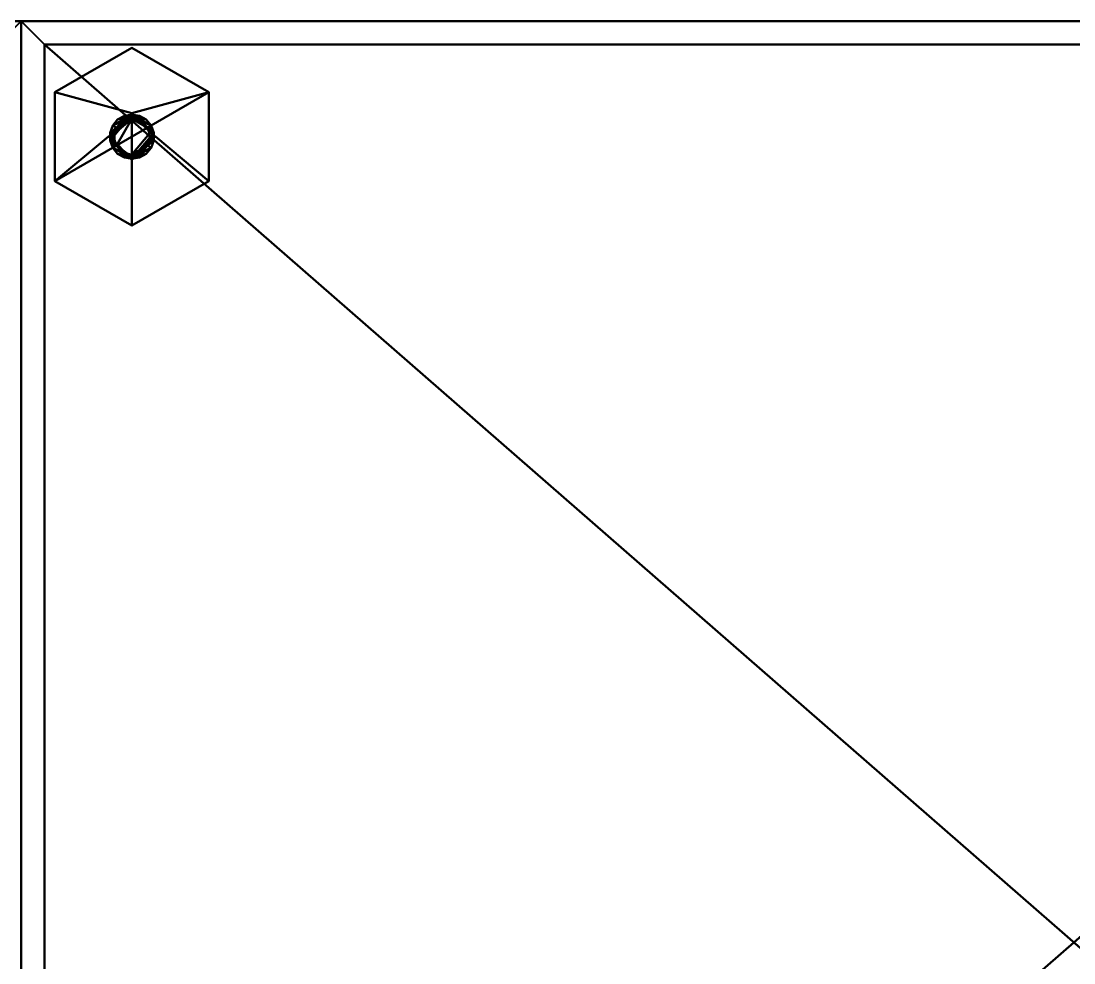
# Model space of a CAD drawing. Header units: millimetres. Extents: x -225 to 2025, y -202 to 200.
# Drawn here: x 675 to 900, y -1.2 to 200 of the extents above; entities that cross this region are included whole.
import ezdxf

# ---------------------------------------------------------------- set-up
doc = ezdxf.new("R2010")
doc.units = ezdxf.units.MM
doc.layers.add('I-FURN-PNLS', color=7, linetype='Continuous', lineweight=40)

msp = doc.modelspace()

# ---------------------------------------------------------------- meshes
at = {"layer": 'I-FURN-PNLS', "color": 7, "true_color": 0xf5f5f3}
mesh = msp.add_polyface(dxfattribs=at)
corners = [(225, 200, 1799.81), (225, -185, 1799.81), (240, -185, 1799.81), (240, -180, 1799.81), (230, -180, 1799.81), (230, 195, 1799.81), (670, 195, 1799.81), (670, -180, 1799.81), (660, -180, 1799.81), (660, -185, 1799.81), (675, -185, 1799.81), (675, 200, 1799.81)]
mesh.append_faces([[corners[k] for k in face] for face in [(4, 1, 2, 3)]], dxfattribs={"vtx0": -1, "color": 7})
mesh.append_faces([[corners[k] for k in face] for face in [(0, 5, 6, 11), (11, 6, 7, 10)]], dxfattribs={"vtx0": -1, "vtx2": -1, "color": 7})
mesh.append_faces([[corners[k] for k in face] for face in [(9, 10, 7, 8)]], dxfattribs={"vtx1": -1, "color": 7})
mesh.append_faces([[corners[k] for k in face] for face in [(4, 5, 0, 1)]], dxfattribs={"vtx1": -1, "vtx3": -1, "color": 7})
mesh = msp.add_polyface(dxfattribs=at)
corners = [(225, 200, 15), (675, 200, 15), (675, -185, 15), (660, -185, 15), (660, -180, 15), (670, -180, 15), (670, 195, 15), (230, 195, 15), (230, -180, 15), (240, -180, 15), (240, -185, 15), (225, -185, 15)]
mesh.append_faces([[corners[k] for k in face] for face in [(5, 2, 3, 4)]], dxfattribs={"vtx0": -1, "color": 7})
mesh.append_faces([[corners[k] for k in face] for face in [(2, 5, 6, 1)]], dxfattribs={"vtx0": -1, "vtx2": -1, "color": 7})
mesh.append_faces([[corners[k] for k in face] for face in [(10, 11, 8, 9)]], dxfattribs={"vtx1": -1, "color": 7})
mesh.append_faces([[corners[k] for k in face] for face in [(7, 8, 11, 0), (6, 7, 0, 1)]], dxfattribs={"vtx1": -1, "vtx3": -1, "color": 7})
mesh = msp.add_polyface(dxfattribs=at)
corners = [(225, 200, 1799.81), (675, 200, 1799.81), (675, 200, 15), (225, 200, 15)]
mesh.append_faces([[corners[k] for k in face] for face in [(0, 1, 2, 3)]], dxfattribs={"color": 7})
mesh = msp.add_polyface(dxfattribs=at)
corners = [(675, 200, 1799.81), (675, -185, 1799.81), (675, -185, 15), (675, 200, 15)]
mesh.append_faces([[corners[k] for k in face] for face in [(0, 1, 2, 3)]], dxfattribs={"color": 7})
mesh = msp.add_polyface(dxfattribs=at)
corners = [(675, 200, 1799.81), (675, -185, 1799.81), (690, -185, 1799.81), (690, -180, 1799.81), (680, -180, 1799.81), (680, 195, 1799.81), (1120, 195, 1799.81), (1120, -180, 1799.81), (1110, -180, 1799.81), (1110, -185, 1799.81), (1125, -185, 1799.81), (1125, 200, 1799.81)]
mesh.append_faces([[corners[k] for k in face] for face in [(4, 1, 2, 3)]], dxfattribs={"vtx0": -1, "color": 7})
mesh.append_faces([[corners[k] for k in face] for face in [(0, 5, 6, 11), (11, 6, 7, 10)]], dxfattribs={"vtx0": -1, "vtx2": -1, "color": 7})
mesh.append_faces([[corners[k] for k in face] for face in [(9, 10, 7, 8)]], dxfattribs={"vtx1": -1, "color": 7})
mesh.append_faces([[corners[k] for k in face] for face in [(4, 5, 0, 1)]], dxfattribs={"vtx1": -1, "vtx3": -1, "color": 7})
mesh = msp.add_polyface(dxfattribs=at)
corners = [(675, 200, 15), (1125, 200, 15), (1125, -185, 15), (1110, -185, 15), (1110, -180, 15), (1120, -180, 15), (1120, 195, 15), (680, 195, 15), (680, -180, 15), (690, -180, 15), (690, -185, 15), (675, -185, 15)]
mesh.append_faces([[corners[k] for k in face] for face in [(5, 2, 3, 4)]], dxfattribs={"vtx0": -1, "color": 7})
mesh.append_faces([[corners[k] for k in face] for face in [(2, 5, 6, 1)]], dxfattribs={"vtx0": -1, "vtx2": -1, "color": 7})
mesh.append_faces([[corners[k] for k in face] for face in [(10, 11, 8, 9)]], dxfattribs={"vtx1": -1, "color": 7})
mesh.append_faces([[corners[k] for k in face] for face in [(7, 8, 11, 0), (6, 7, 0, 1)]], dxfattribs={"vtx1": -1, "vtx3": -1, "color": 7})
mesh = msp.add_polyface(dxfattribs=at)
corners = [(675, -185, 1799.81), (675, 200, 1799.81), (675, 200, 15), (675, -185, 15)]
mesh.append_faces([[corners[k] for k in face] for face in [(3, 0, 1, 2)]], dxfattribs={"color": 7})
mesh = msp.add_polyface(dxfattribs=at)
corners = [(675, 200, 1799.81), (1125, 200, 1799.81), (1125, 200, 15), (675, 200, 15)]
mesh.append_faces([[corners[k] for k in face] for face in [(3, 0, 1, 2)]], dxfattribs={"color": 7})
mesh = msp.add_polyface(dxfattribs=at)
corners = [(680, 195, 1799.81), (680, -180, 1799.81), (680, -180, 15), (680, 195, 15)]
mesh.append_faces([[corners[k] for k in face] for face in [(0, 1, 2, 3)]], dxfattribs={"color": 7})
mesh = msp.add_polyface(dxfattribs=at)
corners = [(1120, 195, 1799.81), (680, 195, 1799.81), (680, 195, 15), (1120, 195, 15)]
mesh.append_faces([[corners[k] for k in face] for face in [(3, 0, 1, 2)]], dxfattribs={"color": 7})
mesh = msp.add_polyface(dxfattribs=at)
corners = [(1120, 195, 35), (680, 195, 35), (680, -180, 35), (690, -180, 35), (690, -185, 35), (1110, -185, 35), (1110, -180, 35), (1120, -180, 35)]
mesh.append_faces([[corners[k] for k in face] for face in [(5, 6, 3, 4)]], dxfattribs={"vtx1": -1, "color": 7})
mesh.append_faces([[corners[k] for k in face] for face in [(1, 2, 3, 6)]], dxfattribs={"vtx2": -1, "vtx3": -1, "color": 7})
mesh.append_faces([[corners[k] for k in face] for face in [(6, 7, 0, 1)]], dxfattribs={"vtx3": -1, "color": 7})
mesh = msp.add_polyface(dxfattribs=at)
corners = [(1120, 195, 15), (1120, -180, 15), (1110, -180, 15), (1110, -185, 15), (690, -185, 15), (690, -180, 15), (680, -180, 15), (680, 195, 15)]
mesh.append_faces([[corners[k] for k in face] for face in [(4, 5, 2, 3)]], dxfattribs={"vtx1": -1, "color": 7})
mesh.append_faces([[corners[k] for k in face] for face in [(0, 1, 2, 5)]], dxfattribs={"vtx2": -1, "vtx3": -1, "color": 7})
mesh.append_faces([[corners[k] for k in face] for face in [(5, 6, 7, 0)]], dxfattribs={"vtx3": -1, "color": 7})
mesh = msp.add_polyface(dxfattribs=at)
corners = [(680, 195, 35), (1120, 195, 35), (1120, 195, 15), (680, 195, 15)]
mesh.append_faces([[corners[k] for k in face] for face in [(0, 1, 2, 3)]], dxfattribs={"color": 7})
mesh = msp.add_polyface(dxfattribs=at)
corners = [(680, -180, 35), (680, 195, 35), (680, 195, 15), (680, -180, 15)]
mesh.append_faces([[corners[k] for k in face] for face in [(0, 1, 2, 3)]], dxfattribs={"color": 7})
mesh = msp.add_polyface(dxfattribs=at)
corners = [(1120, 195, 1799.81), (680, 195, 1799.81), (680, -180, 1799.81), (690, -180, 1799.81), (690, -185, 1799.81), (1110, -185, 1799.81), (1110, -180, 1799.81), (1120, -180, 1799.81)]
mesh.append_faces([[corners[k] for k in face] for face in [(5, 6, 3, 4)]], dxfattribs={"vtx1": -1, "color": 7})
mesh.append_faces([[corners[k] for k in face] for face in [(1, 2, 3, 6)]], dxfattribs={"vtx2": -1, "vtx3": -1, "color": 7})
mesh.append_faces([[corners[k] for k in face] for face in [(6, 7, 0, 1)]], dxfattribs={"vtx3": -1, "color": 7})
mesh = msp.add_polyface(dxfattribs=at)
corners = [(1120, 195, 1789.81), (1120, -180, 1789.81), (1110, -180, 1789.81), (1110, -185, 1789.81), (690, -185, 1789.81), (690, -180, 1789.81), (680, -180, 1789.81), (680, 195, 1789.81)]
mesh.append_faces([[corners[k] for k in face] for face in [(4, 5, 2, 3)]], dxfattribs={"vtx1": -1, "color": 7})
mesh.append_faces([[corners[k] for k in face] for face in [(0, 1, 2, 5)]], dxfattribs={"vtx2": -1, "vtx3": -1, "color": 7})
mesh.append_faces([[corners[k] for k in face] for face in [(5, 6, 7, 0)]], dxfattribs={"vtx3": -1, "color": 7})
mesh = msp.add_polyface(dxfattribs=at)
corners = [(680, 195, 1799.81), (1120, 195, 1799.81), (1120, 195, 1789.81), (680, 195, 1789.81)]
mesh.append_faces([[corners[k] for k in face] for face in [(0, 1, 2, 3)]], dxfattribs={"color": 7})
mesh = msp.add_polyface(dxfattribs=at)
corners = [(680, -180, 1799.81), (680, 195, 1799.81), (680, 195, 1789.81), (680, -180, 1789.81)]
mesh.append_faces([[corners[k] for k in face] for face in [(0, 1, 2, 3)]], dxfattribs={"color": 7})
mesh = msp.add_polyface(dxfattribs=at)
corners = [(1120, 195, 1349.81), (680, 195, 1349.81), (680, -180, 1349.81), (690, -180, 1349.81), (690, -185, 1349.81), (1110, -185, 1349.81), (1110, -180, 1349.81), (1120, -180, 1349.81)]
mesh.append_faces([[corners[k] for k in face] for face in [(5, 6, 3, 4)]], dxfattribs={"vtx1": -1, "color": 7})
mesh.append_faces([[corners[k] for k in face] for face in [(1, 2, 3, 6)]], dxfattribs={"vtx2": -1, "vtx3": -1, "color": 7})
mesh.append_faces([[corners[k] for k in face] for face in [(6, 7, 0, 1)]], dxfattribs={"vtx3": -1, "color": 7})
mesh = msp.add_polyface(dxfattribs=at)
corners = [(1120, 195, 1339.81), (1120, -180, 1339.81), (1110, -180, 1339.81), (1110, -185, 1339.81), (690, -185, 1339.81), (690, -180, 1339.81), (680, -180, 1339.81), (680, 195, 1339.81)]
mesh.append_faces([[corners[k] for k in face] for face in [(4, 5, 2, 3)]], dxfattribs={"vtx1": -1, "color": 7})
mesh.append_faces([[corners[k] for k in face] for face in [(0, 1, 2, 5)]], dxfattribs={"vtx2": -1, "vtx3": -1, "color": 7})
mesh.append_faces([[corners[k] for k in face] for face in [(5, 6, 7, 0)]], dxfattribs={"vtx3": -1, "color": 7})
mesh = msp.add_polyface(dxfattribs=at)
corners = [(680, 195, 1349.81), (1120, 195, 1349.81), (1120, 195, 1339.81), (680, 195, 1339.81)]
mesh.append_faces([[corners[k] for k in face] for face in [(0, 1, 2, 3)]], dxfattribs={"color": 7})
mesh = msp.add_polyface(dxfattribs=at)
corners = [(680, -180, 1349.81), (680, 195, 1349.81), (680, 195, 1339.81), (680, -180, 1339.81)]
mesh.append_faces([[corners[k] for k in face] for face in [(0, 1, 2, 3)]], dxfattribs={"color": 7})
mesh = msp.add_polyface(dxfattribs=at)
corners = [(1120, 195, 899.81), (680, 195, 899.81), (680, -180, 899.81), (690, -180, 899.81), (690, -185, 899.81), (1110, -185, 899.81), (1110, -180, 899.81), (1120, -180, 899.81)]
mesh.append_faces([[corners[k] for k in face] for face in [(5, 6, 3, 4)]], dxfattribs={"vtx1": -1, "color": 7})
mesh.append_faces([[corners[k] for k in face] for face in [(1, 2, 3, 6)]], dxfattribs={"vtx2": -1, "vtx3": -1, "color": 7})
mesh.append_faces([[corners[k] for k in face] for face in [(6, 7, 0, 1)]], dxfattribs={"vtx3": -1, "color": 7})
mesh = msp.add_polyface(dxfattribs=at)
corners = [(1120, 195, 889.81), (1120, -180, 889.81), (1110, -180, 889.81), (1110, -185, 889.81), (690, -185, 889.81), (690, -180, 889.81), (680, -180, 889.81), (680, 195, 889.81)]
mesh.append_faces([[corners[k] for k in face] for face in [(4, 5, 2, 3)]], dxfattribs={"vtx1": -1, "color": 7})
mesh.append_faces([[corners[k] for k in face] for face in [(0, 1, 2, 5)]], dxfattribs={"vtx2": -1, "vtx3": -1, "color": 7})
mesh.append_faces([[corners[k] for k in face] for face in [(5, 6, 7, 0)]], dxfattribs={"vtx3": -1, "color": 7})
mesh = msp.add_polyface(dxfattribs=at)
corners = [(680, 195, 899.81), (1120, 195, 899.81), (1120, 195, 889.81), (680, 195, 889.81)]
mesh.append_faces([[corners[k] for k in face] for face in [(0, 1, 2, 3)]], dxfattribs={"color": 7})
mesh = msp.add_polyface(dxfattribs=at)
corners = [(680, -180, 899.81), (680, 195, 899.81), (680, 195, 889.81), (680, -180, 889.81)]
mesh.append_faces([[corners[k] for k in face] for face in [(3, 0, 1, 2)]], dxfattribs={"color": 7})
mesh = msp.add_polyface(dxfattribs=at)
corners = [(1120, 195, 449.81), (680, 195, 449.81), (680, -180, 449.81), (690, -180, 449.81), (690, -185, 449.81), (1110, -185, 449.81), (1110, -180, 449.81), (1120, -180, 449.81)]
mesh.append_faces([[corners[k] for k in face] for face in [(5, 6, 3, 4)]], dxfattribs={"vtx1": -1, "color": 7})
mesh.append_faces([[corners[k] for k in face] for face in [(1, 2, 3, 6)]], dxfattribs={"vtx2": -1, "vtx3": -1, "color": 7})
mesh.append_faces([[corners[k] for k in face] for face in [(6, 7, 0, 1)]], dxfattribs={"vtx3": -1, "color": 7})
mesh = msp.add_polyface(dxfattribs=at)
corners = [(1120, 195, 439.81), (1120, -180, 439.81), (1110, -180, 439.81), (1110, -185, 439.81), (690, -185, 439.81), (690, -180, 439.81), (680, -180, 439.81), (680, 195, 439.81)]
mesh.append_faces([[corners[k] for k in face] for face in [(4, 5, 2, 3)]], dxfattribs={"vtx1": -1, "color": 7})
mesh.append_faces([[corners[k] for k in face] for face in [(0, 1, 2, 5)]], dxfattribs={"vtx2": -1, "vtx3": -1, "color": 7})
mesh.append_faces([[corners[k] for k in face] for face in [(5, 6, 7, 0)]], dxfattribs={"vtx3": -1, "color": 7})
mesh = msp.add_polyface(dxfattribs=at)
corners = [(680, 195, 449.81), (1120, 195, 449.81), (1120, 195, 439.81), (680, 195, 439.81)]
mesh.append_faces([[corners[k] for k in face] for face in [(0, 1, 2, 3)]], dxfattribs={"color": 7})
mesh = msp.add_polyface(dxfattribs=at)
corners = [(680, -180, 449.81), (680, 195, 449.81), (680, 195, 439.81), (680, -180, 439.81)]
mesh.append_faces([[corners[k] for k in face] for face in [(3, 0, 1, 2)]], dxfattribs={"color": 7})
at = {"layer": 'I-FURN-PNLS', "color": 250, "true_color": 0x191919}
mesh = msp.add_polyface(dxfattribs=at)
corners = [(698.7, 194.3), (682.25, 184.8), (682.25, 184.8, 10), (698.7, 194.3, 10)]
mesh.append_faces([[corners[k] for k in face] for face in [(0, 1, 2, 3)]], dxfattribs={"color": 250})
mesh = msp.add_polyface(dxfattribs=at)
corners = [(682.25, 165.8, 10), (698.7, 156.3, 10), (715.16, 165.8, 10), (715.16, 184.8, 10), (698.7, 194.3, 10), (682.25, 184.8, 10), (698.7, 170.3, 10), (693.7, 175.3, 10), (698.7, 180.3, 10), (703.7, 175.3, 10)]
mesh.append_faces([[corners[k] for k in face] for face in [(3, 8, 9, 2), (2, 9, 6, 1)]], dxfattribs={"vtx0": -1, "vtx2": -1, "color": 250})
mesh.append_faces([[corners[k] for k in face] for face in [(8, 3, 4, 5)]], dxfattribs={"vtx0": -1, "vtx3": -1, "color": 250})
mesh.append_faces([[corners[k] for k in face] for face in [(7, 8, 5, 0), (0, 1, 6, 7)]], dxfattribs={"vtx1": -1, "vtx3": -1, "color": 250})
mesh = msp.add_polyface(dxfattribs=at)
corners = [(698.7, 156.3), (682.25, 165.8), (682.25, 184.8), (698.7, 194.3), (715.16, 184.8), (715.16, 165.8)]
mesh.append_faces([[corners[k] for k in face] for face in [(2, 3, 4, 1), (5, 0, 1, 4)]], dxfattribs={"vtx2": -1, "color": 250})
mesh = msp.add_polyface(dxfattribs=at)
corners = [(715.16, 184.8), (698.7, 194.3), (698.7, 194.3, 10), (715.16, 184.8, 10)]
mesh.append_faces([[corners[k] for k in face] for face in [(0, 1, 2, 3)]], dxfattribs={"color": 250})
mesh = msp.add_polyface(dxfattribs=at)
corners = [(682.25, 184.8), (682.25, 165.8), (682.25, 165.8, 10), (682.25, 184.8, 10)]
mesh.append_faces([[corners[k] for k in face] for face in [(1, 2, 3, 0)]], dxfattribs={"color": 250})
mesh = msp.add_polyface(dxfattribs=at)
corners = [(715.16, 165.8), (715.16, 184.8), (715.16, 184.8, 10), (715.16, 165.8, 10)]
mesh.append_faces([[corners[k] for k in face] for face in [(0, 1, 2, 3)]], dxfattribs={"color": 250})
mesh = msp.add_polyface(dxfattribs=at)
corners = [(698.7, 170.3, 10), (698.7, 170.3, 11.25), (698.7, 170.3, 12.5), (698.7, 170.3, 13.75), (698.7, 170.3, 15), (693.7, 175.3, 15), (698.7, 180.3, 15), (698.7, 180.3, 13.75), (698.7, 180.3, 12.5), (698.7, 180.3, 11.25), (698.7, 180.3, 10), (693.7, 175.3, 10)]
mesh.append_faces([[corners[k] for k in face] for face in [(8, 2, 5), (2, 8, 11)]], dxfattribs={"vtx0": -1, "vtx1": -1, "vtx2": -1, "color": 250})
mesh.append_faces([[corners[k] for k in face] for face in [(1, 2, 11, 0), (7, 8, 5, 6)]], dxfattribs={"vtx1": -1, "color": 250})
mesh.append_faces([[corners[k] for k in face] for face in [(3, 4, 5, 2), (9, 10, 11, 8)]], dxfattribs={"vtx2": -1, "color": 250})
mesh = msp.add_polyface(dxfattribs=at)
corners = [(698.7, 170.3, 15), (703.7, 175.3, 15), (698.7, 180.3, 15), (693.7, 175.3, 15), (698.7, 180.06, 15), (703.46, 175.3, 15), (698.7, 170.54, 15), (693.94, 175.3, 15)]
mesh.append_faces([[corners[k] for k in face] for face in [(2, 4, 5, 1), (4, 2, 3, 7)]], dxfattribs={"vtx0": -1, "vtx2": -1, "color": 250})
mesh.append_faces([[corners[k] for k in face] for face in [(6, 7, 3, 0), (0, 1, 5, 6)]], dxfattribs={"vtx1": -1, "vtx3": -1, "color": 250})
mesh = msp.add_polyface(dxfattribs=at)
corners = [(698.7, 170.54, 15), (698.7, 170.54, 19.76), (698.7, 170.54, 24.53), (698.7, 170.54, 29.29), (698.7, 170.54, 34.05), (697.07, 170.82, 34.05), (695.64, 171.65, 34.05), (694.58, 172.92, 34.05), (694.01, 174.47, 34.05), (694.01, 176.13, 34.05), (694.58, 177.68, 34.05), (695.64, 178.95, 34.05), (697.07, 179.77, 34.05), (698.7, 180.06, 34.05), (698.7, 180.06, 29.29), (698.7, 180.06, 24.53), (698.7, 180.06, 19.76), (698.7, 180.06, 15), (693.94, 175.3, 15)]
mesh.append_faces([[corners[k] for k in face] for face in [(14, 12, 13)]], dxfattribs={"vtx0": -1, "color": 250})
mesh.append_faces([[corners[k] for k in face] for face in [(15, 10, 14)]], dxfattribs={"vtx0": -1, "vtx1": -1, "color": 250})
mesh.append_faces([[corners[k] for k in face] for face in [(15, 2, 8), (15, 18, 2)]], dxfattribs={"vtx0": -1, "vtx1": -1, "vtx2": -1, "color": 250})
mesh.append_faces([[corners[k] for k in face] for face in [(3, 5, 6), (3, 6, 7), (2, 7, 8), (15, 9, 10), (14, 11, 12), (15, 8, 9)]], dxfattribs={"vtx0": -1, "vtx2": -1, "color": 250})
mesh.append_faces([[corners[k] for k in face] for face in [(4, 5, 3), (1, 2, 18, 0)]], dxfattribs={"vtx1": -1, "color": 250})
mesh.append_faces([[corners[k] for k in face] for face in [(2, 3, 7), (10, 11, 14)]], dxfattribs={"vtx1": -1, "vtx2": -1, "color": 250})
mesh.append_faces([[corners[k] for k in face] for face in [(16, 17, 18, 15)]], dxfattribs={"vtx2": -1, "color": 250})
mesh = msp.add_polyface(dxfattribs=at)
corners = [(698.7, 170.54, 34.05), (698.7, 170.77, 34.29), (698.7, 171.01, 34.53), (698.7, 171.25, 34.76), (698.7, 171.48, 35), (697.4, 171.71, 35), (696.25, 172.37, 35), (695.4, 173.39, 35), (694.94, 174.64, 35), (694.94, 175.96, 35), (695.4, 177.21, 35), (696.25, 178.22, 35), (697.39, 178.88, 35), (698.7, 179.11, 35), (698.7, 179.35, 34.76), (698.7, 179.59, 34.53), (698.7, 179.82, 34.29), (698.7, 180.06, 34.05), (697.07, 179.77, 34.05), (695.64, 178.95, 34.05), (694.58, 177.68, 34.05), (694.01, 176.13, 34.05), (694.01, 174.47, 34.05), (694.58, 172.92, 34.05), (695.64, 171.65, 34.05), (697.07, 170.82, 34.05)]
mesh.append_faces([[corners[k] for k in face] for face in [(3, 6, 2), (25, 1, 24), (12, 14, 11), (20, 15, 19), (16, 19, 15)]], dxfattribs={"vtx0": -1, "vtx1": -1, "color": 250})
mesh.append_faces([[corners[k] for k in face] for face in [(23, 2, 7), (10, 15, 20)]], dxfattribs={"vtx0": -1, "vtx1": -1, "vtx2": -1, "color": 250})
mesh.append_faces([[corners[k] for k in face] for face in [(3, 5, 6), (2, 6, 7), (23, 7, 8), (8, 22, 23), (15, 10, 11), (21, 9, 10), (16, 18, 19), (9, 21, 22)]], dxfattribs={"vtx0": -1, "vtx2": -1, "color": 250})
mesh.append_faces([[corners[k] for k in face] for face in [(4, 5, 3), (0, 1, 25), (17, 18, 16)]], dxfattribs={"vtx1": -1, "color": 250})
mesh.append_faces([[corners[k] for k in face] for face in [(1, 2, 24), (23, 24, 2), (8, 9, 22), (14, 15, 11), (20, 21, 10)]], dxfattribs={"vtx1": -1, "vtx2": -1, "color": 250})
mesh.append_faces([[corners[k] for k in face] for face in [(12, 13, 14)]], dxfattribs={"vtx2": -1, "color": 250})
mesh = msp.add_polyface(dxfattribs=at)
corners = [(698.7, 180.3, 15), (703.7, 175.3, 15), (698.7, 170.3, 15), (698.7, 170.3, 13.75), (698.7, 170.3, 12.5), (698.7, 170.3, 11.25), (698.7, 170.3, 10), (703.7, 175.3, 10), (698.7, 180.3, 10), (698.7, 180.3, 11.25), (698.7, 180.3, 12.5), (698.7, 180.3, 13.75)]
mesh.append_faces([[corners[k] for k in face] for face in [(1, 10, 11, 0)]], dxfattribs={"vtx0": -1, "color": 250})
mesh.append_faces([[corners[k] for k in face] for face in [(4, 7, 10), (10, 1, 4)]], dxfattribs={"vtx0": -1, "vtx1": -1, "vtx2": -1, "color": 250})
mesh.append_faces([[corners[k] for k in face] for face in [(5, 6, 7, 4)]], dxfattribs={"vtx2": -1, "color": 250})
mesh.append_faces([[corners[k] for k in face] for face in [(7, 8, 9, 10), (1, 2, 3, 4)]], dxfattribs={"vtx3": -1, "color": 250})
mesh = msp.add_polyface(dxfattribs=at)
corners = [(698.7, 179.11, 35), (700.01, 178.88, 35), (701.15, 178.22, 35), (702.01, 177.21, 35), (702.46, 175.96, 35), (702.46, 174.64, 35), (702.01, 173.39, 35), (701.15, 172.38, 35), (700.01, 171.71, 35), (698.7, 171.48, 35), (698.7, 171.25, 34.76), (698.7, 171.01, 34.53), (698.7, 170.77, 34.29), (698.7, 170.54, 34.05), (700.33, 170.82, 34.05), (701.76, 171.65, 34.05), (702.82, 172.92, 34.05), (703.39, 174.47, 34.05), (703.39, 176.12, 34.05), (702.83, 177.68, 34.05), (701.76, 178.95, 34.05), (700.33, 179.77, 34.05), (698.7, 180.06, 34.05), (698.7, 179.82, 34.29), (698.7, 179.59, 34.53), (698.7, 179.35, 34.76)]
mesh.append_faces([[corners[k] for k in face] for face in [(25, 2, 24), (20, 24, 19), (21, 23, 20), (8, 10, 7), (16, 11, 15), (12, 15, 11)]], dxfattribs={"vtx0": -1, "vtx1": -1, "color": 250})
mesh.append_faces([[corners[k] for k in face] for face in [(24, 3, 19), (6, 11, 16)]], dxfattribs={"vtx0": -1, "vtx1": -1, "vtx2": -1, "color": 250})
mesh.append_faces([[corners[k] for k in face] for face in [(25, 1, 2), (24, 2, 3), (19, 3, 4), (20, 23, 24), (4, 18, 19), (11, 6, 7), (17, 5, 6), (12, 14, 15), (5, 17, 18)]], dxfattribs={"vtx0": -1, "vtx2": -1, "color": 250})
mesh.append_faces([[corners[k] for k in face] for face in [(13, 14, 12)]], dxfattribs={"vtx1": -1, "color": 250})
mesh.append_faces([[corners[k] for k in face] for face in [(4, 5, 18), (10, 11, 7), (16, 17, 6)]], dxfattribs={"vtx1": -1, "vtx2": -1, "color": 250})
mesh.append_faces([[corners[k] for k in face] for face in [(25, 0, 1), (21, 22, 23), (8, 9, 10)]], dxfattribs={"vtx2": -1, "color": 250})
mesh = msp.add_polyface(dxfattribs=at)
corners = [(698.7, 180.06, 34.05), (700.33, 179.77, 34.05), (701.76, 178.95, 34.05), (702.83, 177.68, 34.05), (703.39, 176.12, 34.05), (703.39, 174.47, 34.05), (702.82, 172.92, 34.05), (701.76, 171.65, 34.05), (700.33, 170.82, 34.05), (698.7, 170.54, 34.05), (698.7, 170.54, 29.29), (698.7, 170.54, 24.53), (698.7, 170.54, 19.76), (698.7, 170.54, 15), (703.46, 175.3, 15), (698.7, 180.06, 15), (698.7, 180.06, 19.76), (698.7, 180.06, 24.53), (698.7, 180.06, 29.29)]
mesh.append_faces([[corners[k] for k in face] for face in [(3, 18, 2), (18, 3, 17)]], dxfattribs={"vtx0": -1, "vtx1": -1, "color": 250})
mesh.append_faces([[corners[k] for k in face] for face in [(4, 11, 17), (17, 11, 14)]], dxfattribs={"vtx0": -1, "vtx1": -1, "vtx2": -1, "color": 250})
mesh.append_faces([[corners[k] for k in face] for face in [(17, 3, 4), (11, 5, 6), (10, 7, 8), (6, 10, 11), (11, 4, 5)]], dxfattribs={"vtx0": -1, "vtx2": -1, "color": 250})
mesh.append_faces([[corners[k] for k in face] for face in [(1, 2, 18), (6, 7, 10)]], dxfattribs={"vtx1": -1, "vtx2": -1, "color": 250})
mesh.append_faces([[corners[k] for k in face] for face in [(18, 0, 1), (8, 9, 10), (12, 13, 14, 11)]], dxfattribs={"vtx2": -1, "color": 250})
mesh.append_faces([[corners[k] for k in face] for face in [(14, 15, 16, 17)]], dxfattribs={"vtx3": -1, "color": 250})
mesh = msp.add_polyface(dxfattribs=at)
corners = [(698.7, 171.48, 35), (700.01, 171.71, 35), (701.15, 172.38, 35), (702.01, 173.39, 35), (702.46, 174.64, 35), (702.46, 175.96, 35), (702.01, 177.21, 35), (701.15, 178.22, 35), (700.01, 178.88, 35), (698.7, 179.11, 35), (697.39, 178.88, 35), (696.25, 178.22, 35), (695.4, 177.21, 35), (694.94, 175.96, 35), (694.94, 174.64, 35), (695.4, 173.39, 35), (696.25, 172.37, 35), (697.4, 171.71, 35)]
mesh.append_faces([[corners[k] for k in face] for face in [(0, 9, 15, 17)]], dxfattribs={"vtx0": -1, "vtx1": -1, "vtx2": -1, "color": 250})
mesh.append_faces([[corners[k] for k in face] for face in [(9, 13, 14, 15), (0, 3, 4, 5)]], dxfattribs={"vtx0": -1, "vtx3": -1, "color": 250})
mesh.append_faces([[corners[k] for k in face] for face in [(12, 13, 11), (16, 17, 15)]], dxfattribs={"vtx1": -1, "color": 250})
mesh.append_faces([[corners[k] for k in face] for face in [(5, 6, 9, 0)]], dxfattribs={"vtx1": -1, "vtx2": -1, "vtx3": -1, "color": 250})
mesh.append_faces([[corners[k] for k in face] for face in [(7, 8, 9, 6)]], dxfattribs={"vtx2": -1, "color": 250})
mesh.append_faces([[corners[k] for k in face] for face in [(9, 10, 11, 13)]], dxfattribs={"vtx2": -1, "vtx3": -1, "color": 250})
mesh.append_faces([[corners[k] for k in face] for face in [(0, 1, 2, 3)]], dxfattribs={"vtx3": -1, "color": 250})
mesh = msp.add_polyface(dxfattribs=at)
corners = [(682.25, 165.8), (698.7, 156.3), (698.7, 156.3, 10), (682.25, 165.8, 10)]
mesh.append_faces([[corners[k] for k in face] for face in [(0, 1, 2, 3)]], dxfattribs={"color": 250})
mesh = msp.add_polyface(dxfattribs=at)
corners = [(698.7, 156.3), (715.16, 165.8), (715.16, 165.8, 10), (698.7, 156.3, 10)]
mesh.append_faces([[corners[k] for k in face] for face in [(0, 1, 2, 3)]], dxfattribs={"color": 250})

doc.saveas('drawing.dxf')
